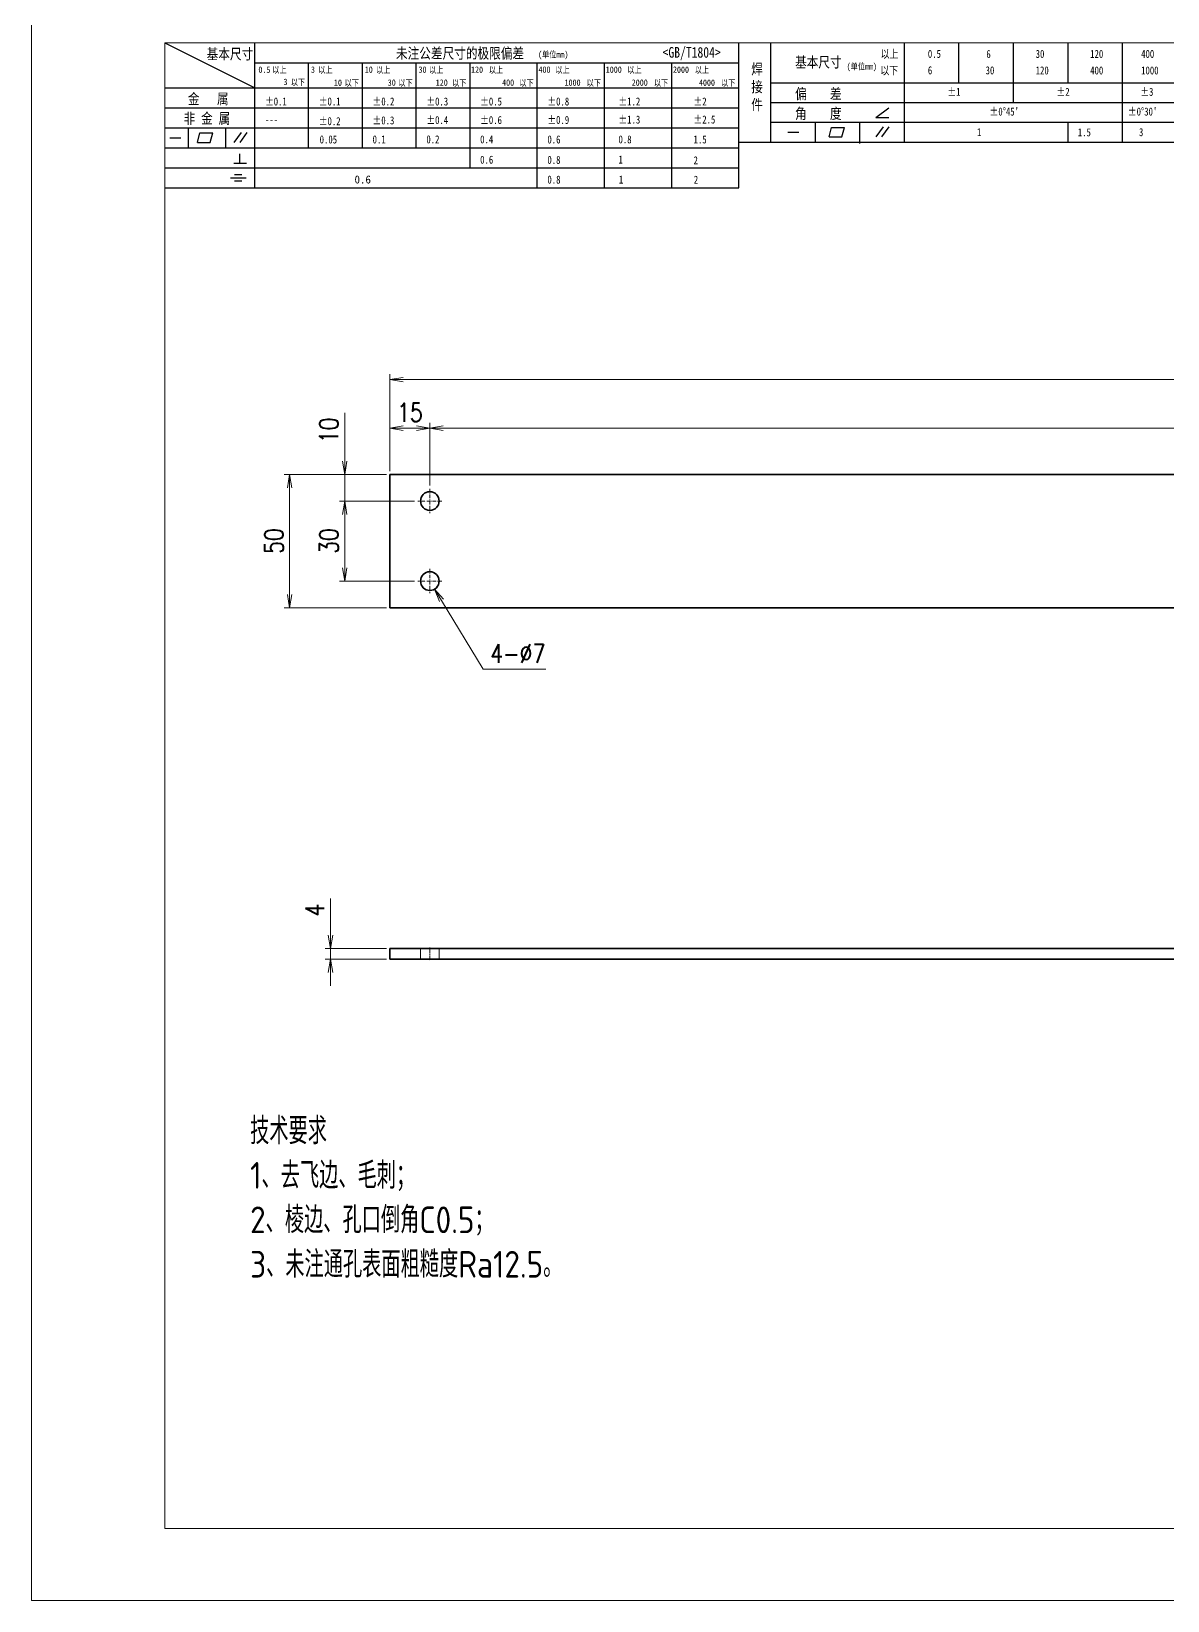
# Model space of a CAD drawing. Header units: millimetres. Extents: x 1333 to 58474, y -42879 to 3618.
# Drawn here: x 54505 to 54931, y 2593 to 3181 of the extents above; entities that cross this region are included whole.
import ezdxf

# ---------------------------------------------------------------- set-up
doc = ezdxf.new("R2010")
doc.units = ezdxf.units.MM
doc.header["$LTSCALE"] = 0.5
for name, pattern in [('AM_ISO02W050x2', [3.75, 3, -0.75]), ('AM_ISO08W050x2', [9, 6, -0.75, 1.5, -0.75]), ('DASHDOT', [18.5, 12, -3, 0.5, -3]), ('DASHED', [15, 12, -3])]:
    doc.linetypes.add(name, pattern=pattern)
for name, color, linetype, lineweight in [('中心线', 2, 'AM_ISO08W050x2', 18), ('图框', 7, 'Continuous', 18), ('标注线', 3, 'Continuous', 18), ('虚线', 1, 'AM_ISO02W050x2', 18)]:
    doc.layers.add(name, color=color, linetype=linetype, lineweight=lineweight)
doc.layers.add('图\\M+19E79\\M+195B6\\M+18E9A', color=7, linetype='Continuous')
doc.layers.add('打印', color=7, linetype='Continuous', lineweight=15, plot=False)
doc.layers.add('打印-禁用', color=7, linetype='Continuous', lineweight=15, plot=False)
doc.styles.add('DIM', font='romans.shx', dxfattribs={"width": 0.8, "bigfont": 'bigfont.shx'})
doc.styles.add('国标', font='simfang.ttf', dxfattribs={"width": 0.8})
doc.styles.add('机械长仿宋', font='gbenor.shx', dxfattribs={"height": 1, "bigfont": 'gbcbig.shx'})
doc.dimstyles.new('DEH 1-2$0', dxfattribs={"dimscale": 2, "dimtxt": 3.5, "dimasz": 2.5, "dimexe": 1, "dimexo": 0.625, "dimgap": 1.2, "dimtad": 1, "dimdsep": 46, "dimtxsty": 'DIM', "dimblk": 'OPEN', "dimcen": 0, "dimclrd": 8, "dimclre": 8, "dimclrt": 2, "dimazin": 2, "dimtfac": 0.5, "dimtmove": 0, "dimatfit": 3, "dimldrblk": 'OPEN', "dimfxl": 0, "dimtolj": 2, "dimlwd": 13, "dimlwe": 13, "dimarcsym": 0})
doc.dimstyles.new('DEH 1-2$3', dxfattribs={"dimscale": 2, "dimtxt": 3.5, "dimasz": 2.5, "dimexe": 1, "dimexo": 0.625, "dimgap": 1.2, "dimtad": 1, "dimtoh": 1, "dimdsep": 46, "dimtxsty": 'DIM', "dimblk": 'OPEN', "dimcen": 0, "dimclrd": 8, "dimclre": 8, "dimclrt": 2, "dimazin": 2, "dimtfac": 0.5, "dimtofl": 0, "dimtmove": 0, "dimatfit": 3, "dimldrblk": 'OPEN', "dimfxl": 0, "dimtolj": 2, "dimlwd": 18, "dimlwe": 18, "dimarcsym": 0})

# ---------------------------------------------------------------- blocks, each defined once
blk = doc.blocks.new('GZDEH零件A3图框V01版')
at = {"layer": '图\\M+19E79\\M+195B6\\M+18E9A', "color": 9}
for p, q in [((2882.49, -1554.46), (2899.37, -1562.92)), ((2899.37, -1581.67), (2899.37, -1554.46)), ((2990.09, -1581.67), (2990.09, -1554.46)), ((2996.09, -1573.08), (2996.09, -1554.46)), ((3021.09, -1561.98), (3021.09, -1554.46)), ((3031.31, -1561.98), (3031.31, -1554.46)), ((3041.53, -1561.98), (3041.53, -1554.46)), ((3051.75, -1561.98), (3051.75, -1554.46)), ((3061.98, -1561.98), (3061.98, -1554.46)), ((2899.37, -1558.24), (2990.09, -1558.24)), ((2909.45, -1574.17), (2909.45, -1558.24)), ((2919.53, -1574.17), (2919.53, -1558.24)), ((2929.61, -1574.17), (2929.61, -1558.24)), ((2939.69, -1577.92), (2939.69, -1558.24)), ((2952.29, -1581.67), (2952.29, -1558.24)), ((2964.89, -1581.67), (2964.89, -1558.24)), ((2977.49, -1581.67), (2977.49, -1558.24)), ((2882.49, -1562.92), (2990.09, -1562.92)), ((2996.09, -1561.98), (3113.09, -1561.98)), ((3021.09, -1573.08), (3021.09, -1561.98)), ((3041.53, -1565.68), (3041.53, -1561.98)), ((3061.98, -1573.08), (3061.98, -1561.98)), ((2882.49, -1566.67), (2990.09, -1566.67)), ((2996.09, -1565.68), (3113.09, -1565.68)), ((3015.75, -1568.51), (3018.15, -1566.66)), ((2882.49, -1570.42), (2990.09, -1570.42)), ((2886.92, -1574.12), (2886.92, -1570.42)), ((2893.91, -1574.12), (2893.91, -1570.42)), ((2996.09, -1569.38), (3113.09, -1569.38)), ((3004.42, -1573.08), (3004.42, -1569.38)), ((3006.97, -1572.12), (3007.45, -1570.33)), ((3007.45, -1570.33), (3009.86, -1570.33)), ((3009.39, -1572.12), (3009.86, -1570.33)), ((3012.75, -1573.08), (3012.75, -1569.38)), ((3015.75, -1568.51), (3018.15, -1568.51)), ((3015.81, -1572.12), (3017.15, -1570.26)), ((3016.89, -1572.12), (3018.23, -1570.26)), ((3051.75, -1573.08), (3051.75, -1569.38)), ((2883.43, -1572.27), (2885.49, -1572.27)), ((2888.59, -1573.16), (2889.07, -1571.37)), ((2888.59, -1573.16), (2891, -1573.16)), ((2889.07, -1571.37), (2891.48, -1571.37)), ((2891, -1573.16), (2891.48, -1571.37)), ((2895.52, -1573.16), (2896.85, -1571.3)), ((2896.6, -1573.16), (2897.94, -1571.3)), ((2990.09, -1573.08), (3113.09, -1573.08)), ((2999.26, -1571.23), (3001.32, -1571.23)), ((3006.97, -1572.12), (3009.39, -1572.12)), ((3012.75, -1573.33), (3012.75, -1573.08)), ((2882.49, -1574.17), (2990.09, -1574.17)), ((2896.58, -1577.05), (2896.58, -1575.28)), ((2882.49, -1577.92), (2990.09, -1577.92)), ((2895.42, -1577.05), (2897.81, -1577.05)), ((2895.57, -1579.17), (2896.92, -1579.17)), ((2882.49, -1581.67), (2990.09, -1581.67)), ((2894.79, -1579.77), (2897.77, -1579.77)), ((2895.57, -1580.37), (2896.93, -1580.37))]:
    blk.add_line(p, q, dxfattribs=at)
at = {"layer": '图框', "linetype": 'Continuous'}
for p, q in [((2882.49, -1554.46), (2882.49, -1832.96)), ((3272.49, -1554.46), (2882.49, -1554.46)), ((2882.49, -1832.96), (3272.49, -1832.96))]:
    blk.add_line(p, q, dxfattribs=at)
at = {"layer": '打印-禁用', "linetype": 'Continuous'}
for p, q in [((2857.49, -1549.46), (2857.49, -1846.46)), ((2857.49, -1846.46), (3277.49, -1846.46))]:
    blk.add_line(p, q, dxfattribs=at)
at = {"layer": '图\\M+19E79\\M+195B6\\M+18E9A', "color": 9, "style": '国标', "width": 0.8}
for s, height, p in [('基本尺寸', 2, (2890.33, -1557.58)), ('未注公差尺寸的极限偏差', 2, (2925.81, -1557.44)), ('<GB/T1804>', 2, (2975.78, -1557.27)), ('以上', 1.5, (3016.64, -1557.33)), ('0.5', 1.5, (3025.49, -1557.3)), ('6', 1.5, (3036.45, -1557.34)), ('30', 1.5, (3045.69, -1557.31)), ('120', 1.5, (3055.91, -1557.31)), ('400', 1.5, (3065.46, -1557.31)), ('基本尺寸', 2, (3000.6, -1559.1)), ('以下', 1.5, (3016.58, -1560.43)), ('30', 1.2, (2930.04, -1560.11)), ('6', 1.5, (3025.49, -1560.38)), ('30', 1.5, (3036.31, -1560.39)), ('120', 1.5, (3045.69, -1560.41)), ('400', 1.5, (3055.91, -1560.41)), ('1000', 1.5, (3065.46, -1560.41)), ('金   属', 2, (2886.82, -1565.98)), ('±0.1', 1.5, (2901.27, -1566.23)), ('±0.1', 1.5, (2911.35, -1566.23)), ('±0.2', 1.5, (2921.43, -1566.23)), ('±0.3', 1.5, (2931.51, -1566.23)), ('±0.5', 1.5, (2941.59, -1566.23)), ('±0.8', 1.5, (2954.19, -1566.23)), ('±1.2', 1.5, (2967.51, -1566.23)), ('±2', 1.5, (2981.58, -1566.23)), ('偏    差', 2, (3000.6, -1565.04)), ('±1', 1.5, (3029.16, -1564.42)), ('±2', 1.5, (3049.61, -1564.42)), ('±3', 1.5, (3065.3, -1564.42)), ('非 金 属', 2, (2886.02, -1569.65)), ('角    度', 2, (3000.6, -1568.74)), ("±0%%D45'", 1.5, (3037.06, -1568.12)), ("±0%%D30'", 1.5, (3062.98, -1568.12)), ('---', 1.5, (2901.27, -1569.65)), ('±0.2', 1.5, (2911.35, -1569.92)), ('±0.3', 1.5, (2921.43, -1569.77)), ('±0.4', 1.5, (2931.51, -1569.71)), ('±0.6', 1.5, (2941.59, -1569.71)), ('±0.9', 1.5, (2954.19, -1569.68)), ('±1.3', 1.5, (2967.51, -1569.62)), ('±2.5', 1.5, (2981.58, -1569.61)), ('1', 1.5, (3034.69, -1571.98)), ('1.5', 1.5, (3053.59, -1572.01)), ('3', 1.5, (3065.05, -1571.98)), ('0.1', 1.5, (2921.43, -1573.34)), ('0.2', 1.5, (2931.51, -1573.33)), ('0.4', 1.5, (2941.59, -1573.33)), ('0.6', 1.5, (2954.19, -1573.35)), ('0.8', 1.5, (2967.51, -1573.33)), ('1.5', 1.5, (2981.58, -1573.34)), ('0.6', 1.5, (2941.59, -1577.14)), ('0.8', 1.5, (2954.19, -1577.17)), ('1', 1.5, (2967.51, -1577.12)), ('2', 1.5, (2981.58, -1577.26)), ('0.8', 1.5, (2954.19, -1580.87)), ('1', 1.5, (2967.59, -1580.86)), ('2', 1.5, (2981.62, -1580.89))]:
    blk.add_text(s, height=height, dxfattribs=at).set_placement(p)
at = {"layer": '图\\M+19E79\\M+195B6\\M+18E9A', "color": 9, "lineweight": 15, "style": '国标', "width": 0.8}
for s, p in [('以上', (2902.64, -1560.16)), ('以上', (2911.25, -1560.16)), ('以上', (2922.09, -1560.16)), ('以上', (2932.02, -1560.16)), ('以上', (2943.21, -1560.16)), ('(单位mm)', (2952.44, -1557.27)), ('以上', (2955.68, -1560.16)), ('以上', (2969.16, -1560.16)), ('以上', (2981.8, -1560.16)), ('(单位mm)', (3010.27, -1559.51)), ('0.5', (2900.03, -1560.11)), ('3', (2904.73, -1562.41)), ('以下', (2906.1, -1562.46)), ('3', (2909.88, -1560.11)), ('10', (2914.19, -1562.54)), ('以下', (2916.18, -1562.59)), ('10', (2919.96, -1560.11)), ('30', (2924.27, -1562.54)), ('以下', (2926.26, -1562.59)), ('120', (2933.26, -1562.54)), ('以下', (2936.34, -1562.59)), ('120', (2939.88, -1560.11)), ('400', (2945.7, -1562.54)), ('以下', (2948.94, -1562.59)), ('400', (2952.52, -1560.11)), ('1000', (2957.41, -1562.54)), ('以下', (2961.54, -1562.59)), ('1000', (2965.12, -1560.11)), ('2000', (2969.99, -1562.54)), ('以下', (2974.14, -1562.59)), ('2000', (2977.72, -1560.11)), ('4000', (2982.59, -1562.54)), ('以下', (2986.74, -1562.59))]:
    blk.add_text(s, height=1.2, dxfattribs=at).set_placement(p)
at = {"layer": '图\\M+19E79\\M+195B6\\M+18E9A', "color": 9, "lineweight": 13, "style": '国标'}
blk.add_text('0.6', height=1.5, dxfattribs=at).set_placement((2918.05, -1580.85))
at = {"layer": '图\\M+19E79\\M+195B6\\M+18E9A', "color": 9, "insert": (2992.39, -1558.41), "char_height": 2, "width": 3.1877, "attachment_point": 1, "style": '国标'}
blk.add_mtext('焊\\P接\\P件', dxfattribs=at)
at = {"layer": '图\\M+19E79\\M+195B6\\M+18E9A', "color": 9, "insert": (2911.51, -1573.37), "char_height": 1.5, "attachment_point": 7, "style": '国标'}
blk.add_mtext_dynamic_manual_height_columns('0.05', width=5.1982, gutter_width=12.5, heights=[0], dxfattribs=at)
blk = doc.blocks.new('DEH A3')
at = {"layer": '图框'}
blk.add_blockref('GZDEH零件A3图框V01版', (-2857.49, 1846.46), dxfattribs=at)
blk = doc.blocks.new('_Open')
at = {"color": 0, "linetype": 'ByBlock', "lineweight": -2}
for p, q in [((-1, 0.17), (0, 0)), ((-1, -0.17), (0, 0)), ((0, 0), (-1, 0))]:
    blk.add_line(p, q, dxfattribs=at)
blk = doc.blocks.new('*D10')
at = {"layer": 'Defpoints', "color": 0, "transparency": 16777216}
for p in [(54639.39, 3032.29), (54639.39, 3014.95), (54654.39, 3009.5)]:
    blk.add_point(p, dxfattribs=at)
at = {"layer": '标注线', "color": 8, "lineweight": 13, "transparency": 16777216}
for p, q in [((54639.39, 3016.2), (54639.39, 3034.29)), ((54649.39, 3032.29), (54644.39, 3032.29)), ((54654.39, 3010.75), (54654.39, 3034.29))]:
    blk.add_line(p, q, dxfattribs=at)
at = {"layer": '标注线', "color": 8, "lineweight": 13, "transparency": 16777216, "xscale": 5, "yscale": 5, "zscale": 5, "rotation": 180}
blk.add_blockref('_Open', (54639.39, 3032.29), dxfattribs=at)
at = {"layer": '标注线', "color": 8, "lineweight": 13, "transparency": 16777216, "xscale": 5, "yscale": 5, "zscale": 5}
blk.add_blockref('_Open', (54654.39, 3032.29), dxfattribs=at)
at = {"layer": '标注线', "color": 2, "transparency": 16777216, "insert": (54646.89, 3038.19), "char_height": 7, "attachment_point": 5, "style": 'DIM'}
blk.add_mtext('\\A2;15', dxfattribs=at)
blk = doc.blocks.new('*D11')
at = {"layer": 'Defpoints', "color": 0, "transparency": 16777216}
for p in [(55254.39, 3032.29), (54654.39, 3009.5), (55254.39, 3009.5)]:
    blk.add_point(p, dxfattribs=at)
at = {"layer": '标注线', "color": 8, "lineweight": 13, "transparency": 16777216}
for p, q in [((54654.39, 3010.75), (54654.39, 3034.29)), ((54659.39, 3032.29), (55249.39, 3032.29)), ((55254.39, 3010.75), (55254.39, 3034.29))]:
    blk.add_line(p, q, dxfattribs=at)
at = {"layer": '标注线', "color": 8, "lineweight": 13, "transparency": 16777216, "xscale": 5, "yscale": 5, "zscale": 5, "rotation": 180}
blk.add_blockref('_Open', (54654.39, 3032.29), dxfattribs=at)
at = {"layer": '标注线', "color": 8, "lineweight": 13, "transparency": 16777216, "xscale": 5, "yscale": 5, "zscale": 5}
blk.add_blockref('_Open', (55254.39, 3032.29), dxfattribs=at)
at = {"layer": '标注线', "color": 2, "transparency": 16777216, "insert": (54954.39, 3038.19), "char_height": 7, "attachment_point": 5, "style": 'DIM'}
blk.add_mtext('\\A2;600', dxfattribs=at)
blk = doc.blocks.new('*D12')
at = {"layer": 'Defpoints', "color": 0, "transparency": 16777216}
for p in [(54622.49, 3014.95), (54639.39, 3014.95), (54649.84, 3004.95)]:
    blk.add_point(p, dxfattribs=at)
at = {"layer": '标注线', "color": 8, "lineweight": 13, "transparency": 16777216}
for p, q in [((54622.49, 3019.95), (54622.49, 3038.02)), ((54638.14, 3014.95), (54620.49, 3014.95)), ((54622.49, 3004.95), (54622.49, 3014.95)), ((54648.59, 3004.95), (54620.49, 3004.95)), ((54622.49, 2999.95), (54622.49, 2994.95))]:
    blk.add_line(p, q, dxfattribs=at)
at = {"layer": '标注线', "color": 8, "lineweight": 13, "transparency": 16777216, "xscale": 5, "yscale": 5, "zscale": 5}
for p, rotation in [((54622.49, 3014.95), 270), ((54622.49, 3004.95), 90)]:
    blk.add_blockref('_Open', p, dxfattribs=dict(at, rotation=rotation))
at = {"layer": '标注线', "color": 2, "transparency": 16777216, "insert": (54616.59, 3031.49), "char_height": 7, "attachment_point": 5, "rotation": 90, "style": 'DIM'}
blk.add_mtext('\\A2;10', dxfattribs=at)
blk = doc.blocks.new('*D13')
at = {"layer": 'Defpoints', "color": 0, "transparency": 16777216}
for p in [(54649.84, 3004.95), (54622.49, 2974.95), (54649.84, 2974.95)]:
    blk.add_point(p, dxfattribs=at)
at = {"layer": '标注线', "color": 8, "lineweight": 13, "transparency": 16777216}
for p, q in [((54648.59, 3004.95), (54620.49, 3004.95)), ((54622.49, 2999.95), (54622.49, 2979.95)), ((54648.59, 2974.95), (54620.49, 2974.95))]:
    blk.add_line(p, q, dxfattribs=at)
at = {"layer": '标注线', "color": 8, "lineweight": 13, "transparency": 16777216, "xscale": 5, "yscale": 5, "zscale": 5}
for p, rotation in [((54622.49, 3004.95), 90), ((54622.49, 2974.95), 270)]:
    blk.add_blockref('_Open', p, dxfattribs=dict(at, rotation=rotation))
at = {"layer": '标注线', "color": 2, "transparency": 16777216, "insert": (54616.59, 2989.95), "char_height": 7, "attachment_point": 5, "rotation": 90, "style": 'DIM'}
blk.add_mtext('\\A2;30', dxfattribs=at)
blk = doc.blocks.new('*D14')
at = {"layer": 'Defpoints', "color": 0, "transparency": 16777216}
for p in [(54601.85, 3014.95), (54639.39, 3014.95), (54639.39, 2964.95)]:
    blk.add_point(p, dxfattribs=at)
at = {"layer": '标注线', "color": 8, "lineweight": 13, "transparency": 16777216}
for p, q in [((54638.14, 3014.95), (54599.85, 3014.95)), ((54601.85, 2969.95), (54601.85, 3009.95)), ((54638.14, 2964.95), (54599.85, 2964.95))]:
    blk.add_line(p, q, dxfattribs=at)
at = {"layer": '标注线', "color": 8, "lineweight": 13, "transparency": 16777216, "xscale": 5, "yscale": 5, "zscale": 5}
for p, rotation in [((54601.85, 3014.95), 90), ((54601.85, 2964.95), 270)]:
    blk.add_blockref('_Open', p, dxfattribs=dict(at, rotation=rotation))
at = {"layer": '标注线', "color": 2, "transparency": 16777216, "insert": (54595.95, 2989.95), "char_height": 7, "attachment_point": 5, "rotation": 90, "style": 'DIM'}
blk.add_mtext('\\A2;50', dxfattribs=at)
blk = doc.blocks.new('*D15')
at = {"layer": 'Defpoints', "color": 0, "transparency": 16777216}
for p in [(55269.39, 3050.46), (54639.39, 3014.95), (55269.39, 3014.95)]:
    blk.add_point(p, dxfattribs=at)
at = {"layer": '标注线', "color": 8, "lineweight": 13, "transparency": 16777216}
for p, q in [((54639.39, 3016.2), (54639.39, 3052.46)), ((54644.39, 3050.46), (55264.39, 3050.46)), ((55269.39, 3016.2), (55269.39, 3052.46))]:
    blk.add_line(p, q, dxfattribs=at)
at = {"layer": '标注线', "color": 8, "lineweight": 13, "transparency": 16777216, "xscale": 5, "yscale": 5, "zscale": 5, "rotation": 180}
blk.add_blockref('_Open', (54639.39, 3050.46), dxfattribs=at)
at = {"layer": '标注线', "color": 8, "lineweight": 13, "transparency": 16777216, "xscale": 5, "yscale": 5, "zscale": 5}
blk.add_blockref('_Open', (55269.39, 3050.46), dxfattribs=at)
at = {"layer": '标注线', "color": 2, "transparency": 16777216, "insert": (54954.39, 3056.36), "char_height": 7, "attachment_point": 5, "style": 'DIM'}
blk.add_mtext('\\A2;630', dxfattribs=at)
blk = doc.blocks.new('*D16')
at = {"layer": 'Defpoints', "color": 0, "transparency": 16777216}
for p in [(54617.18, 2837.22), (54639.39, 2837.22), (54639.39, 2833.22)]:
    blk.add_point(p, dxfattribs=at)
at = {"layer": '标注线', "color": 8, "lineweight": 13, "transparency": 16777216}
for p, q in [((54617.18, 2842.22), (54617.18, 2856.02)), ((54638.14, 2837.22), (54615.18, 2837.22)), ((54617.18, 2833.22), (54617.18, 2837.22)), ((54638.14, 2833.22), (54615.18, 2833.22)), ((54617.18, 2828.22), (54617.18, 2823.22))]:
    blk.add_line(p, q, dxfattribs=at)
at = {"layer": '标注线', "color": 8, "lineweight": 13, "transparency": 16777216, "xscale": 5, "yscale": 5, "zscale": 5}
for p, rotation in [((54617.18, 2837.22), 270), ((54617.18, 2833.22), 90)]:
    blk.add_blockref('_Open', p, dxfattribs=dict(at, rotation=rotation))
at = {"layer": '标注线', "color": 2, "transparency": 16777216, "insert": (54611.28, 2851.62), "char_height": 7, "attachment_point": 5, "rotation": 90, "style": 'DIM'}
blk.add_mtext('\\A2;4', dxfattribs=at)
blk = doc.blocks.new('*D17')
at = {"layer": 'Defpoints', "color": 0, "transparency": 16777216}
for p in [(54652.57, 2977.94), (54656.2, 2971.96)]:
    blk.add_point(p, dxfattribs=at)
at = {"layer": '标注线', "color": 8, "lineweight": 18, "transparency": 16777216}
for p, q in [((54674.41, 2941.96), (54658.8, 2967.69)), ((54697.88, 2941.96), (54674.41, 2941.96))]:
    blk.add_line(p, q, dxfattribs=at)
at = {"layer": '标注线', "color": 8, "lineweight": 18, "transparency": 16777216, "xscale": 5, "yscale": 5, "zscale": 5, "rotation": 121.2554412558425}
blk.add_blockref('_Open', (54656.2, 2971.96), dxfattribs=at)
at = {"layer": '标注线', "color": 2, "transparency": 16777216, "insert": (54687.34, 2947.86), "char_height": 7, "attachment_point": 5, "style": 'DIM'}
blk.add_mtext('\\A2;{\\Fromans,bigfont|c134;4-∅7}', dxfattribs=at)

msp = doc.modelspace()

# ---------------------------------------------------------------- linework, layer by layer
at = {"color": 7, "lineweight": 35}
for p, q in [((54639.389, 3014.952), (54639.389, 2964.952)), ((54639.389, 3014.952), (55269.389, 3014.952)), ((55269.389, 2964.952), (54639.389, 2964.952)), ((55269.389, 2837.222), (54639.389, 2837.222)), ((55269.389, 2833.222), (54639.389, 2833.222))]:
    msp.add_line(p, q, dxfattribs=at)
at = {"color": 7, "lineweight": 35, "ltscale": 0.1}
msp.add_line((54639.389, 2833.222), (54639.389, 2837.222), dxfattribs=at)
at = {"color": 7, "lineweight": 35}
for centre in [(54654.389, 3004.952), (54654.389, 2974.952)]:
    msp.add_circle(centre, 3.5, dxfattribs=at)
at = {"layer": '中心线', "linetype": 'DASHDOT', "lineweight": 13, "ltscale": 0.2275}
for p, q in [((54654.389, 3009.502), (54654.389, 3000.402)), ((54654.389, 2979.502), (54654.389, 2970.402))]:
    msp.add_line(p, q, dxfattribs=at)
at = {"layer": '中心线', "linetype": 'DASHDOT', "lineweight": 13, "ltscale": 0.227499}
for p, q in [((54658.939, 3004.952), (54649.839, 3004.952)), ((54658.939, 2974.952), (54649.839, 2974.952))]:
    msp.add_line(p, q, dxfattribs=at)
at = {"layer": '中心线', "linetype": 'DASHDOT', "lineweight": 13, "ltscale": 0.120013}
msp.add_line((54654.389, 2837.622), (54654.389, 2832.821), dxfattribs=at)
at = {"layer": '打印'}
msp.add_lwpolyline([(54505.059, 3186.777), (55345.059, 3186.777), (55345.059, 2592.777), (54505.059, 2592.777)], close=True, dxfattribs=at)
at = {"layer": '虚线', "linetype": 'DASHED', "lineweight": 13, "ltscale": 0.1}
for p, q in [((54650.889, 2837.222), (54650.889, 2833.222)), ((54650.889, 2837.222), (54650.889, 2833.222)), ((54657.889, 2837.222), (54657.889, 2833.222)), ((54657.889, 2837.222), (54657.889, 2833.222))]:
    msp.add_line(p, q, dxfattribs=at)

# ---------------------------------------------------------------- block references
at = {"layer": '图框', "xscale": 2, "yscale": 2, "zscale": 2}
msp.add_blockref('DEH A3', (54505.059, 2592.777), dxfattribs=at)

# ---------------------------------------------------------------- texts
at = {"layer": '标注线', "color": 2, "insert": (54587.036, 2713.852), "char_height": 10, "width": 229.64922, "attachment_point": 7, "style": '机械长仿宋'}
msp.add_mtext('\\A2;技术要求\\P1、去飞边、毛刺；\\P2、棱边、孔口倒角C0.5；\\P3、未注通孔表面粗糙度Ra12.5。', dxfattribs=at)

# ---------------------------------------------------------------- dimensions: what is measured, and where the dimension line sits
at = {"layer": '标注线'}
for base, p1, p2, picture, middle in [((55269.389, 3050.465), (54639.389, 3014.952), (55269.389, 3014.952), '*D15', (54954.389, 3056.365)), ((54639.389, 3032.285), (54654.389, 3009.502), (54639.389, 3014.952), '*D10', (54646.889, 3038.185)), ((55254.389, 3032.285), (54654.389, 3009.502), (55254.389, 3009.502), '*D11', (54954.389, 3038.185))]:
    dim = msp.add_linear_dim(base=base, p1=p1, p2=p2, dimstyle='DEH 1-2$0', dxfattribs=at)
    dim.commit()
    dim.dimension.update_dxf_attribs({"geometry": picture, "text_midpoint": middle})
for base, p1, p2, picture, middle in [((54622.488, 3014.952), (54649.839, 3004.952), (54639.389, 3014.952), '*D12', (54616.588, 3031.486)), ((54601.852, 3014.952), (54639.389, 2964.952), (54639.389, 3014.952), '*D14', (54595.952, 2989.952)), ((54622.488, 2974.952), (54649.839, 3004.952), (54649.839, 2974.952), '*D13', (54616.588, 2989.952)), ((54617.178, 2837.222), (54639.389, 2833.222), (54639.389, 2837.222), '*D16', (54611.278, 2851.622))]:
    dim = msp.add_linear_dim(base=base, p1=p1, p2=p2, angle=90, dimstyle='DEH 1-2$0', dxfattribs=at)
    dim.commit()
    dim.dimension.update_dxf_attribs({"geometry": picture, "text_midpoint": middle})
dim = msp.add_diameter_dim_2p(p1=(54652.573, 2977.944), p2=(54656.205, 2971.96), text='{\\Fromans,bigfont|c134;4-<>}', dimstyle='DEH 1-2$3', dxfattribs=at)
dim.commit()
dim.dimension.update_dxf_attribs({"geometry": '*D17', "text_midpoint": (54687.345, 2941.963), "dimtype": 163})

doc.saveas('drawing.dxf')
